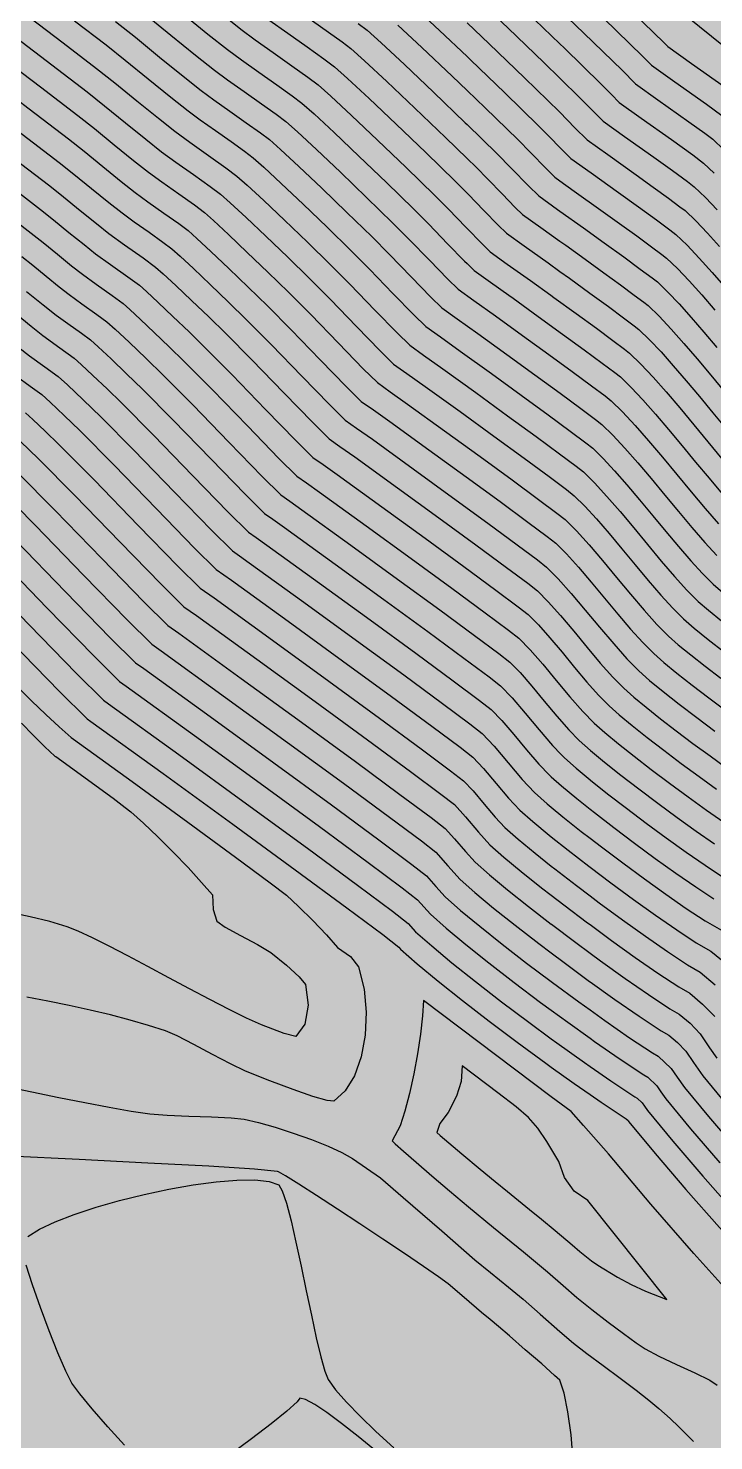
# Model space of a CAD drawing. Extents: x 62300 to 62638, y 108261 to 108784.
# Drawn here: x 62347 to 62381.2, y 108650.2 to 108720.7 of the extents above; entities that cross this region are included whole.
import ezdxf

# ---------------------------------------------------------------- set-up
doc = ezdxf.new("R2010")
doc.units = 0
doc.header["$MEASUREMENT"] = 0
doc.layers.add('colore lago', color=131, linetype='Continuous')
doc.layers.add('curve livello 5m', color=7, linetype='Continuous')
doc.layers.add('no_plot', color=5, linetype='Continuous', plot=False)

msp = doc.modelspace()

# ---------------------------------------------------------------- hatches: boundary and pattern name
at = {"layer": 'colore lago', "linetype": 'Continuous', "lineweight": 0}
msp.add_hatch(color=256, dxfattribs=at).paths.add_polyline_path([(62395.432, 108712.426), (62396.026, 108711.854), (62396.545, 108710.804), (62395.704, 108710.571), (62400.102, 108704.942), (62413.395, 108708.628), (62414.098, 108707.729), (62408.577, 108697.972), (62412.976, 108692.343), (62413.776, 108693.757), (62413.776, 108692.195), (62414.821, 108690.223), (62415.316, 108689.288), (62415.726, 108688.514), (62415.989, 108688.018), (62416.308, 108687.414), (62417.091, 108686.877), (62417.986, 108686.309), (62418.762, 108685.857), (62419.277, 108685.61), (62419.98, 108685.523), (62420.747, 108685.436), (62421.269, 108685.254), (62422.042, 108684.935), (62422.834, 108684.575), (62423.303, 108684.318), (62424.281, 108683.305), (62425.656, 108681.875), (62426.449, 108681.066), (62427.157, 108680.351), (62427.674, 108679.833), (62427.895, 108679.62), (62428.432, 108679.384), (62429.04, 108678.92), (62429.869, 108678.212), (62430.484, 108677.629), (62430.843, 108677.243), (62431.218, 108676.364), (62431.557, 108675.296), (62431.913, 108674.527), (62432.355, 108674.247), (62432.858, 108673.942), (62433.455, 108673.231), (62434.097, 108672.326), (62434.701, 108671.601), (62435.197, 108671.28), (62435.685, 108671.01), (62436.144, 108670.755), (62436.707, 108670.388), (62437.493, 108669.855), (62438.358, 108669.253), (62439.162, 108668.678), (62440.078, 108667.996), (62441.13, 108667.19), (62442.002, 108666.501), (62442.908, 108665.758), (62443.789, 108665.021), (62444.562, 108664.359), (62445.144, 108663.844), (62445.453, 108663.547), (62446.014, 108662.665), (62446.502, 108661.941), (62447.153, 108661.7), (62448.876, 108661.081), (62447.183, 108652.749), (62446.943, 108651.566), (62441.595, 108652.495), (62436.09, 108653.04), (62430.527, 108653.236), (62424.984, 108653.069), (62419.433, 108652.547), (62413.953, 108651.637), (62408.529, 108650.359), (62403.21, 108648.764), (62398.021, 108646.797), (62392.955, 108644.487), (62388.067, 108641.873), (62383.347, 108638.914), (62379.143, 108635.919), (62374.987, 108632.528), (62370.912, 108628.752), (62367.864, 108625.55), (62364.577, 108621.72), (62361.992, 108618.302), (62358.884, 108613.699), (62356.087, 108608.883), (62353.615, 108603.924), (62351.491, 108598.79), (62349.698, 108593.52), (62348.257, 108588.148), (62347.162, 108582.699), (62346.433, 108577.206), (62346.076, 108571.827), (62346.067, 108566.27), (62346.414, 108560.708), (62347.156, 108555.214), (62348.241, 108549.757), (62349.108, 108546.543), (62347.868, 108543.897), (62343.805, 108542.34), (62343.071, 108542.931), (62342.215, 108543.4), (62341.494, 108543.605), (62340.731, 108543.397), (62339.788, 108542.895), (62338.814, 108542.367), (62337.958, 108542.081), (62337.463, 108542.167), (62336.538, 108542.374), (62334.253, 108542.969), (62331.322, 108543.785), (62328.139, 108544.685), (62325.098, 108545.534), (62322.593, 108546.195), (62321.848, 108546.361), (62320.984, 108546.545), (62320.474, 108546.666), (62319.859, 108546.963), (62319.103, 108547.335), (62317.961, 108547.824), (62316.581, 108548.386), (62315.066, 108548.989), (62313.523, 108549.599), (62312.055, 108550.184), (62310.769, 108550.711), (62309.769, 108551.147), (62309.113, 108551.475), (62308.074, 108552.131), (62305.134, 108553.829), (62301.974, 108555.846), (62300, 108557.145), (62300, 108746.102), (62331.882, 108763.679), (62334.508, 108761.512), (62338.392, 108758.6), (62343.084, 108755.721), (62348.104, 108752.428), (62352.959, 108748.821), (62356.983, 108746.672), (62363.412, 108741.712), (62364.525, 108741.192), (62365.638, 108740.673), (62364.74, 108740.344), (62363.36, 108739.839), (62368.198, 108734.582), (62381.151, 108739.327), (62381.923, 108738.487), (62377.207, 108728.317), (62382.044, 108723.06), (62383.532, 108726.268), (62384.611, 108725.772), (62384.891, 108725.5), (62385.513, 108725.007), (62386.291, 108724.44), (62387.153, 108723.834), (62388.028, 108723.224), (62388.845, 108722.646), (62389.533, 108722.136), (62390.02, 108721.728), (62390.461, 108721.189), (62391.046, 108720.467), (62391.593, 108719.84), (62392.229, 108719.121), (62392.561, 108718.731), (62392.862, 108718.087), (62393.16, 108717.245), (62393.758, 108715.335), (62394.064, 108714.455), (62394.378, 108713.747)])

# ---------------------------------------------------------------- linework, layer by layer
at = {"layer": 'curve livello 5m', "color": 2, "flags": 128}
for points in [[(62394.613, 108706.159), (62393.116, 108707.368), (62386.541, 108715.959), (62364.804, 108733.484)], [(62354.542, 108726.268), (62354.909, 108725.976), (62356.39, 108724.771), (62357.83, 108723.601), (62358.934, 108722.727), (62358.934, 108722.727), (62359.56, 108722.266), (62360.346, 108721.705), (62361.194, 108721.107), (62362.003, 108720.534), (62362.674, 108720.052), (62363.107, 108719.722), (62363.107, 108719.722), (62363.788, 108719.115), (62364.905, 108718.077), (62366.307, 108716.748), (62367.843, 108715.271), (62368.917, 108714.225)], [(62368.917, 108722.675), (62369.296, 108722.323), (62370.954, 108720.751), (62372.772, 108719.004), (62373.552, 108718.244)], [(62351.349, 108721.078), (62352.35, 108720.282), (62353.56, 108719.298), (62354.736, 108718.342), (62355.638, 108717.628), (62355.638, 108717.628), (62356.269, 108717.165), (62357.066, 108716.599), (62357.889, 108716.018), (62358.595, 108715.514), (62359.046, 108715.174), (62359.046, 108715.174), (62359.602, 108714.678), (62360.514, 108713.83), (62361.659, 108712.745), (62362.914, 108711.538), (62364.157, 108710.328), (62364.157, 108710.328), (62365.036, 108709.439), (62366.125, 108708.318), (62367.105, 108707.31), (62367.661, 108706.763), (62367.661, 108706.763), (62368.417, 108706.225), (62369.456, 108705.49), (62370.909, 108704.44), (62372.308, 108703.422), (62373.568, 108702.501), (62374.604, 108701.74), (62375.327, 108701.2), (62375.654, 108700.946), (62375.654, 108700.946), (62376.198, 108700.412), (62376.797, 108699.765), (62377.437, 108699.031), (62378.105, 108698.239), (62378.787, 108697.418), (62379.471, 108696.595), (62380.143, 108695.798), (62380.789, 108695.055), (62381.397, 108694.395)], [(62345.077, 108718.202), (62347.043, 108716.717), (62349.014, 108715.206), (62349.014, 108715.206), (62349.791, 108714.588), (62350.729, 108713.825), (62351.642, 108713.083), (62352.341, 108712.53), (62352.341, 108712.53), (62352.977, 108712.065), (62353.772, 108711.503), (62354.512, 108710.978), (62354.984, 108710.625), (62354.984, 108710.625), (62355.416, 108710.241), (62356.124, 108709.583), (62357.012, 108708.741), (62357.985, 108707.806), (62358.949, 108706.867), (62358.949, 108706.867), (62360.124, 108705.679), (62361.58, 108704.179), (62362.892, 108702.832), (62363.634, 108702.1), (62363.634, 108702.1), (62364.236, 108701.672), (62365.064, 108701.087), (62365.064, 108701.087), (62367.006, 108699.683), (62368.877, 108698.323), (62370.562, 108697.091), (62371.945, 108696.073), (62372.913, 108695.351), (62373.349, 108695.012), (62373.349, 108695.012), (62373.884, 108694.48), (62374.481, 108693.818), (62375.12, 108693.069), (62375.78, 108692.275), (62376.442, 108691.479), (62377.085, 108690.724), (62377.69, 108690.051), (62378.236, 108689.504), (62378.236, 108689.504), (62378.747, 108689.055), (62379.4, 108688.518), (62380.159, 108687.919), (62380.989, 108687.286), (62381.853, 108686.644)], [(62373.552, 108718.244), (62374.572, 108717.25), (62375.214, 108716.595), (62375.714, 108716.088), (62375.714, 108716.088), (62376.778, 108715.331), (62378.241, 108714.297), (62378.241, 108714.297), (62379.171, 108713.622), (62379.92, 108713.073), (62380.263, 108712.814), (62380.263, 108712.814), (62380.817, 108712.281), (62381.415, 108711.657)], [(62368.917, 108714.225), (62369.364, 108713.789), (62369.364, 108713.789), (62369.947, 108713.2), (62370.669, 108712.456), (62371.319, 108711.788), (62371.688, 108711.426), (62371.688, 108711.426), (62372.598, 108710.778), (62373.552, 108710.103)], [(62373.552, 108710.103), (62373.848, 108709.893), (62374.812, 108709.197), (62375.74, 108708.522), (62376.575, 108707.912), (62377.262, 108707.406), (62377.742, 108707.049), (62377.958, 108706.88), (62377.958, 108706.88), (62378.509, 108706.346), (62379.107, 108705.712), (62379.744, 108704.996), (62380.411, 108704.219), (62381.098, 108703.4), (62381.794, 108702.561)], [(62346.68, 108709.333), (62347.232, 108708.894), (62347.898, 108708.351), (62348.547, 108707.824), (62349.044, 108707.431), (62349.044, 108707.431), (62349.68, 108706.971), (62350.426, 108706.443), (62350.923, 108706.077), (62350.923, 108706.077), (62351.34, 108705.703), (62352.037, 108705.05), (62352.881, 108704.242), (62353.741, 108703.406), (62353.741, 108703.406), (62355.213, 108701.918), (62357.036, 108700.041), (62358.678, 108698.354), (62359.608, 108697.438), (62359.608, 108697.438), (62360.056, 108697.119), (62360.671, 108696.683), (62360.671, 108696.683), (62363.103, 108694.925), (62365.445, 108693.223), (62367.555, 108691.681), (62369.287, 108690.406), (62370.499, 108689.503), (62371.045, 108689.078), (62371.045, 108689.078), (62371.562, 108688.551), (62372.15, 108687.879), (62372.773, 108687.132), (62373.398, 108686.383), (62373.991, 108685.702), (62374.518, 108685.162), (62374.518, 108685.162), (62375.078, 108684.669), (62375.782, 108684.085), (62376.598, 108683.434), (62377.496, 108682.741), (62378.444, 108682.027), (62379.411, 108681.317), (62380.365, 108680.635), (62381.277, 108680.003)], [(62346.862, 108701.529), (62347.232, 108701.193), (62347.851, 108700.606), (62348.533, 108699.945), (62348.533, 108699.945), (62350.302, 108698.158), (62352.491, 108695.902), (62354.464, 108693.876), (62355.581, 108692.775), (62355.581, 108692.775), (62356.279, 108692.28), (62359.2, 108690.168), (62362.014, 108688.123), (62364.548, 108686.271), (62366.629, 108684.739), (62368.084, 108683.654), (62368.74, 108683.144), (62368.74, 108683.144), (62369.218, 108682.64), (62369.766, 108681.989), (62370.316, 108681.335), (62370.801, 108680.821), (62370.801, 108680.821), (62371.474, 108680.228), (62372.319, 108679.527), (62373.122, 108678.886)], [(62345.39, 108694.397), (62347.947, 108691.764), (62350.25, 108689.398), (62351.554, 108688.112), (62351.554, 108688.112), (62351.887, 108687.877), (62355.297, 108685.411), (62358.582, 108683.023), (62361.541, 108680.861), (62363.971, 108679.072), (62365.67, 108677.806), (62366.436, 108677.209), (62366.436, 108677.209), (62367.084, 108676.479), (62367.869, 108675.787), (62368.856, 108674.968), (62370.001, 108674.056), (62371.26, 108673.082), (62372.59, 108672.081), (62373.122, 108671.691)], [(62373.122, 108678.886), (62373.3, 108678.745), (62374.378, 108677.911), (62375.062, 108677.396)], [(62375.062, 108677.396), (62375.517, 108677.054), (62376.679, 108676.201), (62377.826, 108675.381), (62378.92, 108674.622), (62379.925, 108673.953), (62380.565, 108673.597), (62381.306, 108672.959)], [(62373.122, 108671.691), (62373.947, 108671.086), (62375.062, 108670.288)], [(62375.062, 108670.288), (62375.286, 108670.128), (62376.564, 108669.242), (62377.737, 108668.46), (62377.938, 108668.348), (62378.392, 108667.92), (62378.592, 108667.621), (62378.849, 108667.26), (62380.081, 108665.767), (62381.535, 108664.073)]]:
    msp.add_lwpolyline(points, dxfattribs=at)
at = {"layer": 'no_plot', "flags": 128}
for points in [[(62373.552, 108725.016), (62374.672, 108723.953), (62376.716, 108721.99), (62378.739, 108720.019), (62378.739, 108720.019), (62378.936, 108719.818), (62380.123, 108718.974), (62381.755, 108717.82), (62381.755, 108717.82), (62382.106, 108717.562), (62382.649, 108717.043), (62383.229, 108716.445), (62383.842, 108715.779), (62384.482, 108715.056), (62385.143, 108714.287), (62385.822, 108713.484), (62386.512, 108712.657), (62387.207, 108711.818), (62387.904, 108710.978), (62388.596, 108710.148), (62389.279, 108709.339), (62389.706, 108708.842)], [(62368.917, 108724.342), (62370.174, 108723.173), (62371.884, 108721.551), (62373.552, 108719.948)], [(62366.3, 108721.778), (62367.539, 108720.625), (62368.917, 108719.318)], [(62347.073, 108721.273), (62348.742, 108720.012), (62350.415, 108718.729), (62350.415, 108718.729), (62351.326, 108718.004), (62352.427, 108717.109), (62353.498, 108716.238), (62354.319, 108715.589), (62354.319, 108715.589), (62355.066, 108715.044), (62355.999, 108714.384), (62356.867, 108713.768), (62357.421, 108713.354), (62357.421, 108713.354), (62357.928, 108712.904), (62358.758, 108712.131), (62359.8, 108711.143), (62360.942, 108710.045), (62362.073, 108708.943), (62362.073, 108708.943), (62363.071, 108707.935), (62364.307, 108706.662), (62365.42, 108705.519), (62366.05, 108704.898), (62366.05, 108704.898), (62366.745, 108704.404), (62367.699, 108703.729), (62367.699, 108703.729), (62369.347, 108702.537), (62370.936, 108701.383), (62372.366, 108700.337), (62373.54, 108699.473), (62374.362, 108698.861), (62374.732, 108698.572), (62374.732, 108698.572), (62375.286, 108698.026), (62375.899, 108697.354), (62376.556, 108696.594), (62377.238, 108695.778), (62377.931, 108694.943), (62378.616, 108694.124), (62379.278, 108693.355), (62379.9, 108692.671), (62380.466, 108692.109), (62380.466, 108692.109), (62380.973, 108691.667), (62381.631, 108691.131)], [(62349.309, 108721.11), (62350.882, 108719.904), (62350.882, 108719.904), (62351.838, 108719.143), (62352.993, 108718.203), (62354.117, 108717.29), (62354.978, 108716.609), (62354.978, 108716.609), (62355.581, 108716.166), (62356.343, 108715.625), (62357.128, 108715.071), (62357.803, 108714.589), (62358.233, 108714.264), (62358.233, 108714.264), (62358.765, 108713.791), (62359.636, 108712.981), (62360.73, 108711.944), (62361.928, 108710.792), (62363.115, 108709.636), (62363.115, 108709.636), (62364.054, 108708.687), (62365.216, 108707.49), (62366.263, 108706.415), (62366.856, 108705.83), (62366.856, 108705.83), (62367.581, 108705.315), (62368.578, 108704.609), (62368.578, 108704.609), (62370.128, 108703.488), (62371.622, 108702.403), (62372.967, 108701.419), (62374.072, 108700.606), (62374.844, 108700.03), (62375.193, 108699.759), (62375.193, 108699.759), (62375.713, 108699.25), (62376.285, 108698.631), (62376.896, 108697.93), (62377.534, 108697.174), (62378.186, 108696.389), (62378.839, 108695.603), (62379.48, 108694.842), (62380.098, 108694.133), (62380.678, 108693.502), (62381.21, 108692.977), (62381.21, 108692.977), (62381.686, 108692.561)], [(62352.862, 108721.42), (62354.126, 108720.393), (62355.355, 108719.394), (62356.297, 108718.648), (62356.297, 108718.648), (62356.957, 108718.164), (62357.79, 108717.572), (62358.649, 108716.966), (62359.387, 108716.439), (62359.858, 108716.083), (62359.858, 108716.083), (62360.439, 108715.566), (62361.392, 108714.679), (62362.589, 108713.545), (62363.9, 108712.285), (62365.198, 108711.02), (62365.198, 108711.02), (62366.018, 108710.191), (62367.034, 108709.146), (62367.948, 108708.206), (62368.466, 108707.695), (62368.466, 108707.695), (62369.253, 108707.136), (62370.335, 108706.371), (62371.689, 108705.391), (62372.994, 108704.442), (62374.17, 108703.583), (62375.135, 108702.873), (62375.81, 108702.37), (62376.115, 108702.133), (62376.115, 108702.133), (62376.684, 108701.575), (62377.309, 108700.899), (62377.978, 108700.132), (62378.676, 108699.305), (62379.389, 108698.447), (62380.103, 108697.586), (62380.805, 108696.754), (62381.48, 108695.978)], [(62354.692, 108721.487), (62355.974, 108720.445), (62356.956, 108719.668), (62356.956, 108719.668), (62357.644, 108719.163), (62358.513, 108718.546), (62359.409, 108717.914), (62360.179, 108717.363), (62360.67, 108716.993), (62360.67, 108716.993), (62361.277, 108716.453), (62362.271, 108715.529), (62363.518, 108714.346), (62364.886, 108713.031), (62366.24, 108711.712), (62366.24, 108711.712), (62367.001, 108710.943), (62367.942, 108709.973), (62368.791, 108709.102), (62368.917, 108708.977)], [(62356.593, 108721.497), (62357.616, 108720.688), (62357.616, 108720.688), (62358.332, 108720.162), (62359.236, 108719.519), (62360.17, 108718.861), (62360.971, 108718.288), (62361.482, 108717.902), (62361.482, 108717.902), (62362.114, 108717.341), (62363.149, 108716.378), (62364.448, 108715.146), (62365.872, 108713.778), (62367.281, 108712.405), (62367.281, 108712.405), (62367.983, 108711.696), (62368.851, 108710.801), (62368.917, 108710.733)], [(62359.02, 108721.161), (62359.96, 108720.493), (62360.93, 108719.809), (62361.763, 108719.213), (62362.295, 108718.812), (62362.295, 108718.812), (62362.951, 108718.228), (62364.027, 108717.227), (62365.377, 108715.947), (62366.857, 108714.524), (62368.323, 108713.097), (62368.323, 108713.097), (62368.917, 108712.496)], [(62368.917, 108721), (62370.025, 108719.95), (62371.786, 108718.257), (62373.531, 108716.558), (62373.531, 108716.558), (62373.552, 108716.536)], [(62373.552, 108721.642), (62374.744, 108720.497), (62376.655, 108718.634), (62376.655, 108718.634), (62377.325, 108717.953), (62378.451, 108717.153), (62379.998, 108716.058), (62379.998, 108716.058), (62380.785, 108715.486), (62381.184, 108715.188), (62381.184, 108715.188), (62381.732, 108714.662)], [(62375.73, 108721.243), (62377.697, 108719.327), (62377.697, 108719.327), (62378.13, 108718.886), (62379.287, 108718.063), (62380.876, 108716.939), (62380.876, 108716.939), (62381.645, 108716.375)], [(62363.47, 108720.973), (62363.919, 108720.631), (62363.919, 108720.631), (62364.626, 108720.003), (62365.783, 108718.926), (62367.236, 108717.548), (62368.829, 108716.018), (62368.917, 108715.932)], [(62365.463, 108720.89), (62366.661, 108719.775), (62368.166, 108718.349), (62368.917, 108717.627)], [(62346.408, 108720.249), (62348.176, 108718.914), (62349.948, 108717.555), (62349.948, 108717.555), (62350.814, 108716.865), (62351.861, 108716.014), (62352.879, 108715.187), (62353.66, 108714.569), (62353.66, 108714.569), (62354.37, 108714.051), (62355.257, 108713.424), (62356.082, 108712.838), (62356.609, 108712.445), (62356.609, 108712.445), (62357.091, 108712.016), (62357.88, 108711.282), (62358.871, 108710.343), (62359.957, 108709.299), (62361.032, 108708.251), (62361.032, 108708.251), (62362.089, 108707.183), (62363.398, 108705.835), (62364.577, 108704.623), (62365.245, 108703.965), (62365.245, 108703.965), (62365.909, 108703.493), (62366.821, 108702.848), (62366.821, 108702.848), (62368.567, 108701.585), (62370.249, 108700.363), (62371.764, 108699.255), (62373.009, 108698.339), (62373.879, 108697.691), (62374.271, 108697.386), (62374.271, 108697.386), (62374.798, 108696.866), (62375.381, 108696.228), (62376.005, 108695.504), (62376.654, 108694.729), (62377.312, 108693.935), (62377.964, 108693.156), (62378.593, 108692.425), (62379.185, 108691.775), (62379.723, 108691.24), (62379.723, 108691.24), (62380.259, 108690.772), (62380.956, 108690.205), (62381.766, 108689.574)], [(62373.552, 108719.948), (62373.758, 108719.75), (62375.614, 108717.942), (62375.614, 108717.942), (62376.122, 108717.423), (62376.52, 108717.021), (62376.52, 108717.021), (62377.614, 108716.242), (62379.119, 108715.178), (62379.119, 108715.178), (62380.184, 108714.404), (62380.723, 108714.001), (62380.723, 108714.001), (62381.256, 108713.491)], [(62345.742, 108719.226), (62347.61, 108717.815), (62349.481, 108716.38), (62349.481, 108716.38), (62350.303, 108715.726), (62351.295, 108714.919), (62352.26, 108714.135), (62353, 108713.549), (62353, 108713.549), (62353.674, 108713.058), (62354.514, 108712.463), (62355.297, 108711.908), (62355.797, 108711.535), (62355.797, 108711.535), (62356.253, 108711.129), (62357.002, 108710.433), (62357.941, 108709.542), (62358.971, 108708.552), (62359.99, 108707.559), (62359.99, 108707.559), (62361.107, 108706.431), (62362.489, 108705.007), (62363.734, 108703.728), (62364.44, 108703.033), (62364.44, 108703.033), (62365.072, 108702.583), (62365.942, 108701.967), (62365.942, 108701.967), (62367.786, 108700.634), (62369.563, 108699.343), (62371.163, 108698.173), (62372.477, 108697.206), (62373.396, 108696.521), (62373.81, 108696.199), (62373.81, 108696.199), (62374.376, 108695.636), (62375.007, 108694.936), (62375.683, 108694.143), (62376.381, 108693.304), (62377.082, 108692.462), (62377.762, 108691.663), (62378.402, 108690.951), (62378.979, 108690.372), (62378.979, 108690.372), (62379.465, 108689.946), (62380.085, 108689.436), (62380.806, 108688.867), (62381.593, 108688.266)], [(62368.917, 108719.318), (62369.095, 108719.15), (62370.801, 108717.511), (62372.489, 108715.866), (62372.489, 108715.866), (62373.058, 108715.288), (62373.552, 108714.779)], [(62368.917, 108717.627), (62369.815, 108716.764), (62371.448, 108715.173), (62371.448, 108715.173), (62372.1, 108714.511), (62372.849, 108713.739), (62373.298, 108713.291), (62373.298, 108713.291), (62373.552, 108713.11)], [(62373.552, 108716.536), (62374.305, 108715.767), (62374.909, 108715.156), (62374.909, 108715.156), (62375.942, 108714.421), (62377.362, 108713.416), (62377.362, 108713.416), (62378.214, 108712.799), (62378.981, 108712.24), (62379.548, 108711.821), (62379.802, 108711.628), (62379.802, 108711.628), (62380.339, 108711.111), (62380.918, 108710.506), (62381.532, 108709.829)], [(62346.477, 108715.619), (62348.547, 108714.031), (62348.547, 108714.031), (62349.279, 108713.449), (62350.163, 108712.73), (62351.023, 108712.031), (62351.682, 108711.51), (62351.682, 108711.51), (62352.281, 108711.072), (62353.03, 108710.543), (62353.727, 108710.048), (62354.172, 108709.716), (62354.172, 108709.716), (62354.579, 108709.354), (62355.245, 108708.734), (62356.082, 108707.941), (62356.999, 108707.059), (62357.907, 108706.175), (62357.907, 108706.175), (62359.142, 108704.927), (62360.671, 108703.352), (62362.049, 108701.937), (62362.829, 108701.168), (62362.829, 108701.168), (62363.4, 108700.761), (62364.185, 108700.206), (62364.185, 108700.206), (62366.225, 108698.731), (62368.19, 108697.303), (62369.96, 108696.009), (62371.414, 108694.939), (62372.43, 108694.182), (62372.888, 108693.825), (62372.888, 108693.825), (62373.47, 108693.241), (62374.123, 108692.505), (62374.822, 108691.677), (62375.536, 108690.816), (62376.238, 108689.982), (62376.899, 108689.235), (62377.492, 108688.635), (62377.492, 108688.635), (62378.03, 108688.164), (62378.715, 108687.6), (62379.513, 108686.971), (62380.384, 108686.305), (62381.292, 108685.631)], [(62368.917, 108715.932), (62370.406, 108714.481), (62370.406, 108714.481), (62371.141, 108713.734), (62371.986, 108712.864), (62372.493, 108712.358), (62372.493, 108712.358), (62373.434, 108711.689), (62373.552, 108711.605)], [(62373.552, 108714.779), (62373.712, 108714.614), (62374.104, 108714.223), (62374.104, 108714.223), (62375.106, 108713.51), (62376.484, 108712.535), (62376.484, 108712.535), (62377.481, 108711.813), (62378.38, 108711.158), (62379.044, 108710.668), (62379.341, 108710.441), (62379.341, 108710.441), (62379.903, 108709.898), (62380.511, 108709.258), (62381.157, 108708.539), (62381.833, 108707.758)], [(62345.911, 108714.52), (62348.08, 108712.856), (62348.08, 108712.856), (62348.767, 108712.31), (62349.597, 108711.635), (62350.404, 108710.98), (62351.022, 108710.49), (62351.022, 108710.49), (62351.813, 108709.917), (62352.741, 108709.262), (62353.36, 108708.806), (62353.36, 108708.806), (62353.742, 108708.467), (62354.367, 108707.885), (62355.153, 108707.14), (62356.013, 108706.313), (62356.866, 108705.482), (62356.866, 108705.482), (62358.16, 108704.174), (62359.762, 108702.524), (62361.206, 108701.041), (62362.024, 108700.235), (62362.024, 108700.235), (62362.564, 108699.851), (62363.307, 108699.325), (62363.307, 108699.325), (62365.444, 108697.78), (62367.504, 108696.283), (62369.359, 108694.927), (62370.882, 108693.806), (62371.947, 108693.012), (62372.427, 108692.638), (62372.427, 108692.638), (62372.973, 108692.09), (62373.587, 108691.399), (62374.242, 108690.622), (62374.913, 108689.814), (62375.571, 108689.031), (62376.192, 108688.33), (62376.749, 108687.767), (62376.749, 108687.767), (62377.241, 108687.333), (62377.86, 108686.82), (62378.577, 108686.248), (62379.367, 108685.638), (62380.2, 108685.011), (62381.05, 108684.387), (62381.889, 108683.786)], [(62345.344, 108713.422), (62347.613, 108711.682), (62347.613, 108711.682), (62348.255, 108711.171), (62349.031, 108710.541), (62349.785, 108709.928), (62350.363, 108709.47), (62350.363, 108709.47), (62351.102, 108708.935), (62351.97, 108708.322), (62352.548, 108707.897), (62352.548, 108707.897), (62352.904, 108707.579), (62353.489, 108707.035), (62354.223, 108706.339), (62355.028, 108705.566), (62355.824, 108704.79), (62355.824, 108704.79), (62357.178, 108703.422), (62358.854, 108701.696), (62360.363, 108700.145), (62361.218, 108699.303), (62361.218, 108699.303), (62361.728, 108698.94), (62362.428, 108698.445), (62362.428, 108698.445), (62364.664, 108696.828), (62366.818, 108695.263), (62368.757, 108693.845), (62370.35, 108692.673), (62371.464, 108691.842), (62371.967, 108691.451), (62371.967, 108691.451), (62372.477, 108690.939), (62373.05, 108690.293), (62373.663, 108689.567), (62374.289, 108688.811), (62374.905, 108688.08), (62375.485, 108687.425), (62376.005, 108686.899), (62376.005, 108686.899), (62376.52, 108686.445), (62377.167, 108685.908), (62377.918, 108685.31), (62378.743, 108684.672), (62379.615, 108684.016), (62380.504, 108683.363), (62381.381, 108682.736)], [(62373.552, 108713.11), (62374.27, 108712.599), (62375.605, 108711.655), (62375.605, 108711.655), (62376.524, 108710.99), (62377.39, 108710.36), (62378.123, 108709.822), (62378.646, 108709.434), (62378.88, 108709.254), (62378.88, 108709.254), (62379.423, 108708.729), (62380.011, 108708.111), (62380.636, 108707.415), (62381.29, 108706.66)], [(62344.778, 108712.324), (62347.147, 108710.507), (62347.147, 108710.507), (62347.743, 108710.032), (62348.465, 108709.446), (62349.166, 108708.876), (62349.704, 108708.451), (62349.704, 108708.451), (62350.391, 108707.953), (62351.198, 108707.383), (62351.735, 108706.987), (62351.735, 108706.987), (62352.067, 108706.692), (62352.611, 108706.186), (62353.294, 108705.539), (62354.042, 108704.82), (62354.782, 108704.098), (62354.782, 108704.098), (62356.195, 108702.67), (62357.945, 108700.869), (62359.521, 108699.25), (62360.413, 108698.37), (62360.413, 108698.37), (62360.892, 108698.03), (62361.55, 108697.564), (62361.55, 108697.564), (62363.883, 108695.877), (62366.131, 108694.243), (62368.156, 108692.763), (62369.819, 108691.539), (62370.981, 108690.673), (62371.506, 108690.265), (62371.506, 108690.265), (62372.065, 108689.695), (62372.7, 108688.968), (62373.374, 108688.161), (62374.05, 108687.35), (62374.692, 108686.614), (62375.262, 108686.03), (62375.262, 108686.03), (62375.799, 108685.557), (62376.474, 108684.997), (62377.258, 108684.372), (62378.119, 108683.706), (62379.029, 108683.022), (62379.957, 108682.34), (62380.873, 108681.685), (62381.748, 108681.079)], [(62368.917, 108712.496), (62368.965, 108712.448), (62369.76, 108711.629), (62370.477, 108710.893), (62370.882, 108710.493), (62370.882, 108710.493), (62371.762, 108709.868), (62372.97, 108709.013), (62372.97, 108709.013), (62373.552, 108708.592)], [(62373.552, 108711.605), (62374.727, 108710.774), (62374.727, 108710.774), (62375.763, 108710.024), (62376.739, 108709.314), (62377.566, 108708.708), (62378.156, 108708.27), (62378.419, 108708.067), (62378.419, 108708.067), (62378.944, 108707.56), (62379.512, 108706.963), (62380.115, 108706.291), (62380.747, 108705.561), (62381.398, 108704.79)], [(62368.917, 108710.733), (62369.634, 108709.997), (62370.077, 108709.561), (62370.077, 108709.561), (62370.925, 108708.957), (62372.091, 108708.132), (62372.091, 108708.132), (62373.098, 108707.404)], [(62368.917, 108708.977), (62369.272, 108708.628), (62369.272, 108708.628), (62370.089, 108708.046), (62370.997, 108707.404)], [(62373.552, 108708.592), (62374.031, 108708.246), (62375.053, 108707.502), (62375.974, 108706.83), (62376.73, 108706.273), (62377.259, 108705.879), (62377.497, 108705.693), (62377.497, 108705.693), (62378.028, 108705.179), (62378.604, 108704.568), (62379.218, 108703.878), (62379.86, 108703.129), (62380.522, 108702.341), (62381.193, 108701.532), (62381.865, 108700.722)], [(62346.918, 108707.594), (62347.739, 108706.926), (62348.385, 108706.411), (62348.385, 108706.411), (62348.969, 108705.988), (62349.654, 108705.504), (62350.111, 108705.168), (62350.111, 108705.168), (62350.494, 108704.824), (62351.134, 108704.224), (62351.909, 108703.482), (62352.699, 108702.714), (62352.699, 108702.714), (62354.231, 108701.166), (62356.127, 108699.213), (62357.835, 108697.458), (62358.802, 108696.505), (62358.802, 108696.505), (62359.22, 108696.208), (62359.793, 108695.803), (62359.793, 108695.803), (62362.322, 108693.974), (62364.759, 108692.203), (62366.953, 108690.599), (62368.756, 108689.272), (62370.016, 108688.333), (62370.584, 108687.891), (62370.584, 108687.891), (62371.163, 108687.292), (62371.826, 108686.52), (62372.518, 108685.687), (62373.185, 108684.907), (62373.617, 108684.458)], [(62370.997, 108707.404), (62371.213, 108707.251), (62371.213, 108707.251), (62372.47, 108706.343), (62373.681, 108705.462), (62374.771, 108704.665), (62375.667, 108704.006), (62376.293, 108703.539), (62376.575, 108703.32), (62376.575, 108703.32), (62377.112, 108702.797), (62377.699, 108702.169), (62378.325, 108701.458), (62378.979, 108700.689), (62379.651, 108699.884), (62380.329, 108699.066), (62381.003, 108698.257), (62381.662, 108697.482)], [(62373.098, 108707.404), (62373.25, 108707.294), (62374.367, 108706.482), (62375.373, 108705.747), (62376.198, 108705.14), (62376.776, 108704.709), (62377.036, 108704.507), (62377.036, 108704.507), (62377.595, 108703.962), (62378.206, 108703.308), (62378.858, 108702.569), (62379.539, 108701.768), (62380.239, 108700.929), (62380.945, 108700.077), (62381.647, 108699.236)], [(62346.389, 108706.469), (62347.137, 108705.86), (62347.726, 108705.391), (62347.726, 108705.391), (62348.577, 108704.78), (62349.299, 108704.258), (62349.299, 108704.258), (62349.648, 108703.945), (62350.231, 108703.398), (62350.938, 108702.722), (62351.658, 108702.021), (62351.658, 108702.021), (62353.248, 108700.414), (62355.218, 108698.385), (62356.992, 108696.563), (62357.997, 108695.573), (62357.997, 108695.573), (62358.383, 108695.298), (62358.914, 108694.922), (62358.914, 108694.922), (62361.542, 108693.023), (62364.073, 108691.183), (62366.352, 108689.517), (62368.224, 108688.139), (62369.533, 108687.163), (62370.123, 108686.704), (62370.123, 108686.704), (62370.651, 108686.159), (62371.255, 108685.454), (62371.885, 108684.695), (62372.494, 108683.984), (62373.032, 108683.426), (62373.032, 108683.426), (62373.122, 108683.346)], [(62346.535, 108704.795), (62347.066, 108704.372), (62347.066, 108704.372), (62347.835, 108703.82), (62348.486, 108703.349), (62348.486, 108703.349), (62348.958, 108702.92), (62349.747, 108702.172), (62350.616, 108701.329), (62350.616, 108701.329), (62352.266, 108699.662), (62354.309, 108697.558), (62356.149, 108695.667), (62357.192, 108694.64), (62357.192, 108694.64), (62357.547, 108694.387), (62358.036, 108694.041), (62358.036, 108694.041), (62360.761, 108692.071), (62363.386, 108690.163), (62365.751, 108688.435), (62367.692, 108687.006), (62369.05, 108685.994), (62369.662, 108685.517), (62369.662, 108685.517), (62370.27, 108684.876), (62370.968, 108684.047), (62371.67, 108683.213), (62372.288, 108682.557), (62372.288, 108682.557), (62372.915, 108682.004), (62373.122, 108681.833)], [(62346.407, 108703.352), (62347.093, 108702.86), (62347.674, 108702.439), (62347.674, 108702.439), (62348.095, 108702.056), (62348.799, 108701.389), (62349.575, 108700.637), (62349.575, 108700.637), (62351.284, 108698.91), (62353.4, 108696.73), (62355.307, 108694.772), (62356.386, 108693.708), (62356.386, 108693.708), (62357.158, 108693.161), (62359.98, 108691.12), (62362.7, 108689.143), (62365.149, 108687.353), (62367.161, 108685.872), (62368.567, 108684.824), (62369.201, 108684.33), (62369.201, 108684.33), (62369.744, 108683.758), (62370.367, 108683.018), (62370.993, 108682.274), (62371.545, 108681.689), (62371.545, 108681.689), (62372.194, 108681.116), (62373.011, 108680.438), (62373.122, 108680.35)], [(62346.619, 108700.094), (62347.492, 108699.253), (62347.492, 108699.253), (62349.319, 108697.405), (62351.582, 108695.075), (62353.621, 108692.98), (62354.776, 108691.843), (62354.776, 108691.843), (62355.401, 108691.399), (62358.419, 108689.217), (62361.327, 108687.103), (62363.946, 108685.189), (62366.097, 108683.606), (62367.601, 108682.485), (62368.28, 108681.957), (62368.28, 108681.957), (62368.845, 108681.343), (62369.484, 108680.577), (62370.058, 108679.952), (62370.753, 108679.34), (62371.626, 108678.615), (62372.64, 108677.807), (62373.122, 108677.434)], [(62346.45, 108698.56), (62348.337, 108696.653), (62350.674, 108694.247), (62352.778, 108692.085), (62353.97, 108690.91), (62353.97, 108690.91), (62354.522, 108690.519), (62357.639, 108688.265), (62360.641, 108686.083), (62363.345, 108684.107), (62365.566, 108682.472), (62367.118, 108681.315), (62367.819, 108680.77), (62367.819, 108680.77), (62368.294, 108680.254), (62368.832, 108679.61), (62369.314, 108679.084), (62369.314, 108679.084), (62370.032, 108678.452), (62370.934, 108677.703), (62371.98, 108676.869), (62373.122, 108675.987)], [(62345.408, 108697.868), (62347.355, 108695.901), (62349.765, 108693.419), (62351.936, 108691.189), (62353.165, 108689.977), (62353.165, 108689.977), (62353.644, 108689.638), (62356.858, 108687.314), (62359.955, 108685.063), (62362.744, 108683.025), (62365.034, 108681.339), (62366.636, 108680.145), (62367.358, 108679.583), (62367.358, 108679.583), (62367.961, 108678.904), (62368.571, 108678.216), (62368.571, 108678.216), (62369.311, 108677.563), (62370.241, 108676.792), (62371.321, 108675.931), (62372.508, 108675.014), (62373.122, 108674.551)], [(62346.372, 108695.149), (62348.856, 108692.592), (62351.093, 108690.293), (62352.36, 108689.045), (62352.36, 108689.045), (62352.765, 108688.757), (62356.077, 108686.362), (62359.268, 108684.043), (62362.142, 108681.943), (62364.502, 108680.205), (62366.153, 108678.975), (62366.897, 108678.396), (62366.897, 108678.396), (62367.36, 108677.875), (62367.827, 108677.347), (62368.59, 108676.675), (62369.549, 108675.88), (62370.661, 108674.993), (62371.884, 108674.048), (62373.122, 108673.116)], [(62344.408, 108693.645), (62347.038, 108690.936), (62349.407, 108688.502), (62350.749, 108687.18), (62350.749, 108687.18), (62351.008, 108686.996), (62354.516, 108684.46), (62357.896, 108682.003), (62360.939, 108679.778), (62363.439, 108677.939), (62365.187, 108676.636), (62365.975, 108676.023), (62366.34, 108675.611), (62367.148, 108674.899), (62368.163, 108674.056), (62369.341, 108673.118), (62370.637, 108672.116), (62372.005, 108671.087), (62373.122, 108670.266)], [(62346.129, 108690.108), (62348.564, 108687.607), (62349.944, 108686.247), (62349.944, 108686.247), (62350.13, 108686.115), (62353.736, 108683.508), (62357.21, 108680.983), (62360.338, 108678.696), (62362.907, 108676.805), (62364.704, 108675.466), (62365.514, 108674.836), (62365.597, 108674.742), (62366.427, 108674.011), (62367.471, 108673.145), (62368.682, 108672.18), (62370.013, 108671.151), (62371.42, 108670.092), (62372.854, 108669.039), (62373.122, 108668.847)], [(62346.411, 108687.888), (62347.158, 108687.149), (62347.878, 108686.456), (62348.546, 108685.837), (62349.138, 108685.315), (62349.251, 108685.235), (62352.186, 108683.111), (62354.973, 108681.083), (62357.356, 108679.335), (62359.08, 108678.057), (62359.89, 108677.435), (62360.5, 108676.873), (62361.21, 108676.17), (62361.9, 108675.447), (62362.451, 108674.828), (62363.102, 108674.372), (62363.499, 108673.863), (62363.499, 108673.863), (62363.77, 108672.747), (62363.873, 108671.586), (62363.82, 108670.438), (62363.621, 108669.361), (62363.287, 108668.415), (62362.829, 108667.658), (62362.258, 108667.148), (62362.258, 108667.148), (62361.927, 108667.183), (62361.215, 108667.387), (62360.227, 108667.724), (62359.07, 108668.157), (62357.848, 108668.65), (62357.848, 108668.65), (62357.103, 108669.004), (62356.197, 108669.48), (62355.263, 108669.98), (62354.437, 108670.408), (62353.852, 108670.666), (62353.852, 108670.666), (62353.009, 108670.934), (62352.089, 108671.197), (62351.11, 108671.453), (62350.088, 108671.697), (62349.039, 108671.928), (62347.981, 108672.142), (62346.929, 108672.336)], [(62346.668, 108686.022), (62347.238, 108685.424), (62347.826, 108684.844), (62348.333, 108684.382), (62348.373, 108684.354), (62349.408, 108683.605), (62350.391, 108682.889), (62351.232, 108682.273), (62351.84, 108681.822), (62352.126, 108681.603), (62352.747, 108681.04), (62353.467, 108680.349), (62354.23, 108679.586), (62354.979, 108678.81), (62355.657, 108678.077), (62356.208, 108677.446), (62356.23, 108676.724), (62356.418, 108676.135), (62356.418, 108676.135), (62356.827, 108675.844), (62357.595, 108675.429), (62358.447, 108674.975), (62359.108, 108674.573), (62359.108, 108674.573), (62359.895, 108673.945), (62360.537, 108673.355), (62360.84, 108672.979), (62360.84, 108672.979), (62360.985, 108671.948), (62360.807, 108670.986), (62360.36, 108670.381), (62360.36, 108670.381), (62359.776, 108670.533), (62358.654, 108670.962), (62358.654, 108670.962), (62357.899, 108671.301), (62357.028, 108671.728), (62356.069, 108672.221), (62355.054, 108672.757), (62354.013, 108673.314), (62352.978, 108673.87), (62351.977, 108674.403), (62351.043, 108674.891), (62350.205, 108675.312), (62349.494, 108675.643), (62348.941, 108675.862), (62348.941, 108675.862), (62348.081, 108676.119), (62347.101, 108676.359), (62346.077, 108676.567)], [(62373.617, 108684.458), (62373.775, 108684.294), (62373.775, 108684.294), (62374.357, 108683.781), (62375.062, 108683.195)], [(62373.122, 108683.346), (62373.636, 108682.892), (62374.397, 108682.262), (62375.062, 108681.731)], [(62375.062, 108683.195), (62375.089, 108683.173), (62375.938, 108682.497), (62376.872, 108681.775), (62377.859, 108681.032), (62378.864, 108680.294), (62379.857, 108679.584), (62380.805, 108678.927), (62381.675, 108678.347)], [(62373.122, 108681.833), (62373.704, 108681.35), (62374.619, 108680.621), (62375.062, 108680.278)], [(62375.062, 108681.731), (62375.279, 108681.559), (62376.249, 108680.809), (62377.273, 108680.038), (62378.318, 108679.271), (62379.35, 108678.533), (62380.334, 108677.851), (62381.238, 108677.248)], [(62373.122, 108680.35), (62373.959, 108679.683), (62375.002, 108678.877), (62375.062, 108678.832)], [(62375.062, 108680.278), (62375.625, 108679.843), (62376.688, 108679.043), (62377.772, 108678.248), (62378.842, 108677.483), (62379.863, 108676.775), (62380.8, 108676.15), (62381.616, 108675.696)], [(62375.062, 108678.832), (62376.102, 108678.049), (62377.225, 108677.225), (62378.334, 108676.432), (62379.391, 108675.698), (62380.362, 108675.051), (62381.091, 108674.646), (62381.626, 108674.203)], [(62373.122, 108677.434), (62373.755, 108676.946), (62374.932, 108676.06), (62375.062, 108675.964)], [(62373.122, 108675.987), (62373.131, 108675.98), (62374.346, 108675.065), (62375.062, 108674.539)], [(62375.062, 108675.964), (62376.132, 108675.178), (62377.318, 108674.331), (62378.449, 108673.546), (62379.487, 108672.854), (62380.04, 108672.547), (62380.679, 108671.997), (62381.29, 108671.369)], [(62373.122, 108674.551), (62373.761, 108674.07), (62375.039, 108673.132), (62375.062, 108673.115)], [(62375.062, 108674.539), (62375.586, 108674.155), (62376.81, 108673.28), (62377.978, 108672.47), (62379.049, 108671.756), (62379.514, 108671.497), (62380.052, 108671.035), (62380.565, 108670.506), (62381.029, 108669.814), (62381.391, 108669.297)], [(62373.122, 108673.116), (62373.176, 108673.076), (62374.493, 108672.109), (62375.062, 108671.702)], [(62375.062, 108673.115), (62376.302, 108672.229), (62377.506, 108671.394), (62378.612, 108670.657), (62378.989, 108670.448), (62379.425, 108670.073), (62379.841, 108669.644), (62380.217, 108669.083), (62380.699, 108668.405), (62381.86, 108666.999)], [(62373.122, 108667.372), (62366.742, 108672.177), (62366.693, 108671.402), (62366.587, 108670.496), (62366.436, 108669.513), (62366.25, 108668.509), (62366.039, 108667.538), (62365.812, 108666.654), (62365.581, 108665.913), (62365.581, 108665.913), (62365.175, 108665.165), (62365.329, 108665.014), (62365.745, 108664.644), (62366.372, 108664.098), (62367.155, 108663.424), (62368.042, 108662.666), (62368.981, 108661.871), (62368.981, 108661.871), (62370.243, 108660.83), (62371.732, 108659.616), (62372.941, 108658.617), (62372.941, 108658.617), (62373.722, 108657.933), (62374.393, 108657.349), (62374.393, 108657.349), (62375.155, 108656.741), (62375.96, 108656.118), (62376.724, 108655.542), (62377.366, 108655.074), (62377.805, 108654.777), (62377.805, 108654.777), (62378.489, 108654.411), (62379.381, 108653.991), (62380.292, 108653.574), (62381.033, 108653.214), (62381.415, 108652.967)], [(62375.062, 108671.702), (62375.794, 108671.179), (62377.035, 108670.318), (62378.174, 108669.559), (62378.463, 108669.398), (62379.116, 108668.782), (62379.404, 108668.352), (62379.774, 108667.832), (62380.97, 108666.383), (62382.382, 108664.738)], [(62373.122, 108670.266), (62373.4, 108670.062), (62374.778, 108669.077), (62375.062, 108668.88)], [(62373.122, 108668.847), (62374.27, 108668.027), (62375.062, 108667.477)], [(62375.062, 108668.88), (62376.092, 108668.166), (62377.299, 108667.362), (62377.412, 108667.299), (62377.667, 108667.058), (62377.78, 108666.89), (62377.924, 108666.687), (62379.192, 108665.151), (62380.687, 108663.408), (62382.319, 108661.56), (62383.995, 108659.707), (62385.624, 108657.95), (62387.115, 108656.391), (62388.377, 108655.13), (62388.44, 108655.077), (62388.722, 108654.867), (62388.803, 108654.758), (62388.882, 108654.592), (62389.326, 108654.09), (62390.002, 108653.422), (62390.715, 108652.721), (62391.268, 108652.124), (62391.697, 108651.491), (62392.546, 108650.995)], [(62345.83, 108667.896), (62347.18, 108667.614), (62348.525, 108667.335), (62349.827, 108667.073), (62351.045, 108666.842), (62352.138, 108666.653), (62353.067, 108666.52), (62353.939, 108666.451), (62355.025, 108666.405), (62356.147, 108666.365), (62357.127, 108666.318), (62357.787, 108666.249), (62358.494, 108666.082), (62359.334, 108665.841), (62360.238, 108665.547), (62361.14, 108665.225), (62361.972, 108664.896), (62362.666, 108664.584), (62363.186, 108664.281), (62363.9, 108663.809), (62364.593, 108663.312), (62365.732, 108662.34), (62367.649, 108660.666), (62369.312, 108659.229), (62370.078, 108658.597), (62370.981, 108657.86), (62371.715, 108657.253), (62372.568, 108656.512), (62373.555, 108655.641), (62374.235, 108655.054), (62374.895, 108654.542), (62375.706, 108653.938), (62376.563, 108653.308), (62377.36, 108652.715), (62377.991, 108652.222), (62378.497, 108651.792), (62379.055, 108651.296), (62379.499, 108650.881), (62380.228, 108650.149)], [(62374.732, 108665.928), (62374.113, 108666.626), (62373.122, 108667.372)], [(62375.062, 108667.477), (62375.621, 108667.09), (62376.861, 108666.263), (62376.886, 108666.249), (62376.943, 108666.196), (62376.968, 108666.159), (62377, 108666.114), (62378.303, 108664.535), (62379.84, 108662.743), (62381.517, 108660.843), (62383.24, 108658.938), (62384.915, 108657.132), (62386.448, 108655.529), (62387.746, 108654.233), (62387.761, 108654.22), (62387.833, 108654.167), (62387.853, 108654.139), (62387.873, 108654.097), (62388.329, 108653.581), (62389.024, 108652.894), (62389.758, 108652.174), (62390.326, 108651.56), (62390.525, 108651.266), (62391.004, 108650.986)], [(62388.986, 108650.974), (62388.195, 108651.363), (62387.312, 108651.899), (62386.602, 108652.422), (62386.602, 108652.422), (62385.938, 108653.13), (62385.369, 108653.916), (62382.788, 108656.708), (62380.242, 108659.532), (62380.242, 108659.532), (62378.099, 108662.009), (62375.988, 108664.513), (62374.732, 108665.928)], [(62374.22, 108649.204), (62374.107, 108650.477), (62373.956, 108651.623), (62373.771, 108652.563), (62373.556, 108653.214), (62373.29, 108653.454), (62372.644, 108654.021), (62371.825, 108654.736), (62371.038, 108655.419), (62370.49, 108655.89), (62370.069, 108656.237), (62369.642, 108656.587), (62368.768, 108657.344), (62367.978, 108658.027), (62367.495, 108658.374), (62366.742, 108658.893), (62365.788, 108659.539), (62364.705, 108660.263), (62363.565, 108661.018), (62362.439, 108661.758), (62361.397, 108662.436), (62360.512, 108663.005), (62359.854, 108663.417), (62359.494, 108663.626), (62359.456, 108663.639), (62358.297, 108663.751), (62356.017, 108663.893), (62352.977, 108664.055), (62349.54, 108664.227), (62346.066, 108664.399)], [(62346.986, 108660.38), (62347.561, 108660.75), (62348.345, 108661.125), (62349.299, 108661.495), (62350.383, 108661.851), (62351.558, 108662.185), (62352.785, 108662.488), (62354.024, 108662.75), (62355.236, 108662.962), (62356.381, 108663.115), (62357.421, 108663.201), (62358.316, 108663.211), (62359.026, 108663.134), (62359.513, 108662.964), (62359.688, 108662.677), (62359.893, 108662.058), (62360.123, 108661.176), (62360.369, 108660.104), (62360.625, 108658.912), (62360.884, 108657.672), (62361.139, 108656.455), (62361.383, 108655.332), (62361.608, 108654.375), (62361.809, 108653.655), (62361.977, 108653.242), (62362.352, 108652.735), (62362.892, 108652.122), (62363.571, 108651.421), (62364.366, 108650.654), (62365.251, 108649.839)], [(62351.813, 108649.961), (62350.967, 108650.89), (62350.191, 108651.777), (62349.568, 108652.533), (62349.182, 108653.068), (62349.182, 108653.068), (62348.875, 108653.668), (62348.483, 108654.574), (62348.048, 108655.67), (62347.61, 108656.843), (62347.211, 108657.979), (62346.892, 108658.964)], [(62364.395, 108649.654), (62363.473, 108650.401), (62362.637, 108651.055), (62361.908, 108651.597), (62361.306, 108652.003), (62360.853, 108652.251), (62360.57, 108652.319), (62360.57, 108652.319), (62360.436, 108652.131), (62359.918, 108651.668), (62359.124, 108651.028), (62358.154, 108650.285), (62357.11, 108649.513)]]:
    msp.add_lwpolyline(points, dxfattribs=at)
msp.add_lwpolyline([(62373.499, 108664.129), (62372.905, 108665.126), (62372.45, 108665.804), (62371.986, 108666.326), (62371.368, 108666.86), (62370.449, 108667.568), (62368.67, 108668.908), (62368.62, 108668.135), (62368.39, 108667.396), (62368.39, 108667.396), (62367.964, 108666.586), (62367.552, 108666.028), (62367.41, 108665.587), (62367.41, 108665.587), (62367.569, 108665.429), (62368.651, 108664.513), (62368.651, 108664.513), (62369.569, 108663.745), (62370.311, 108663.133), (62370.934, 108662.628), (62371.491, 108662.181), (62372.038, 108661.742), (62372.63, 108661.261), (62373.321, 108660.691), (62374.166, 108659.98), (62374.55, 108659.645), (62375.136, 108659.176), (62375.454, 108658.964), (62376.43, 108658.364), (62377.113, 108657.985), (62377.826, 108657.664), (62378.89, 108657.24), (62374.951, 108662.181), (62374.263, 108662.658), (62373.776, 108663.339)], close=True, dxfattribs=at)

doc.saveas('drawing.dxf')
